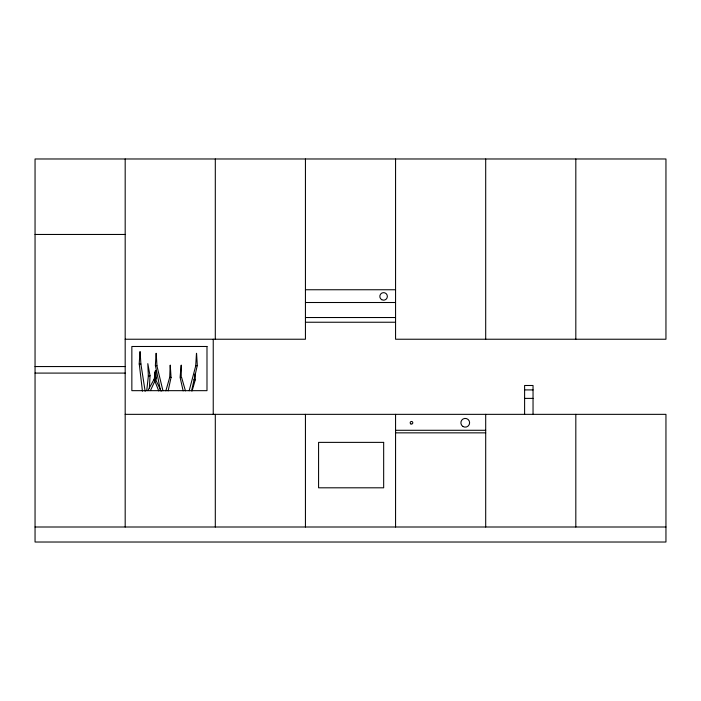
<?xml version="1.0" encoding="UTF-8"?>
<svg xmlns="http://www.w3.org/2000/svg" width="701" height="701" viewBox="0 0 701 701"><rect width="100%" height="100%" fill="white"/><g stroke="black" fill="none" stroke-linecap="round" stroke-linejoin="round"><path stroke-width="1.05" d="M149.383 388.188L150.04 375.692L147.815 363.635L148.349 375.938L148.805 375.876L148.349 375.938M169.73 377.488L170.168 365.256M156.104 353.365L155.359 365.642L156.954 365.642L156.209 353.365M196.464 353.365L195.719 365.642L197.314 365.642L196.569 353.365M139.99 351.744L139.192 364.029L140.901 364.029L145.151 391.289M183.154 390.86L180.104 377.383L181.165 365.247M154.991 372.065L154.246 379.749L155.832 379.749L155.096 372.065M154.711 377.182L155.412 370.452M146.754 390.317L148.375 375.938M168.152 390.869L171.053 377.418L170.273 365.247M191.583 390.799L197.235 365.642M189.147 390.799L195.798 365.642M165.857 390.878L169.66 377.471M192.083 390.956L195.307 379.749M150.426 390.597L156.227 378.137M147.911 390.597L154.702 378.137M170.921 377.506L170.685 377.322M181.27 365.256L181.217 377.357M181.568 377.497L180.551 377.524M148.963 375.859L150.005 375.701L149.558 375.771M169.931 377.331L170.729 377.313M35.05 234.458L125.181 234.458M305.434 289.75L395.566 289.75M305.434 302.508L395.566 302.508M305.434 317.527L395.566 317.527M305.434 322.241L395.566 322.241M125.181 339.231L305.434 339.231L305.434 158.978M35.05 366.553L125.181 366.553M35.05 373.09L125.181 373.09M155.307 378.137L156.314 378.137L155.517 370.452M193.826 379.749L195.395 379.749L194.834 373.983M524.602 389.914L533.04 389.914M524.602 398.387L533.04 398.387M125.181 414.344L665.95 414.344L665.95 542.022L35.05 542.022L35.05 158.978L665.95 158.978L665.95 339.231L395.566 339.231L395.566 158.978M395.566 430.283L485.697 430.283M395.566 432.85L485.697 432.85M35.05 527.003L665.95 527.003M181.612 377.471L185.45 390.886M155.753 379.749L161.151 391.254M154.325 379.749L158.759 390.956M156.875 365.642L162.956 390.799M155.447 365.642L160.31 389.756M139.28 364.029L142.443 391.176M140.104 351.744L140.901 364.029M575.819 158.978L575.819 339.231M575.819 414.344L575.819 527.003M533.04 414.344L533.04 385.489L524.602 385.489L524.602 414.344M485.697 158.978L485.697 339.231M485.697 414.344L485.697 527.003M395.566 414.344L395.566 527.003M305.434 414.344L305.434 527.003M215.303 158.978L215.303 339.231M215.303 414.344L215.303 527.003M213.235 339.231L213.235 414.344M125.181 158.978L125.181 527.003M206.988 346.487L131.849 346.487L131.849 390.667L206.988 390.667L206.988 346.487M383.666 442.375L318.578 442.375L318.578 487.808L383.666 487.808L383.666 442.375M463.063 426.558A4.372 4.372 0 0 0 469.617 422.773A4.372 4.372 0 0 0 463.063 418.988A4.372 4.372 0 0 0 463.063 426.558M410.839 423.903A1.306 1.306 0 0 0 412.801 422.773A1.306 1.306 0 0 0 410.839 421.634A1.306 1.306 0 0 0 410.839 423.903M381.712 299.678A3.768 3.768 0 0 0 387.364 296.409A3.768 3.768 0 0 0 381.712 293.141A3.768 3.768 0 0 0 381.712 299.678"/></g></svg>
